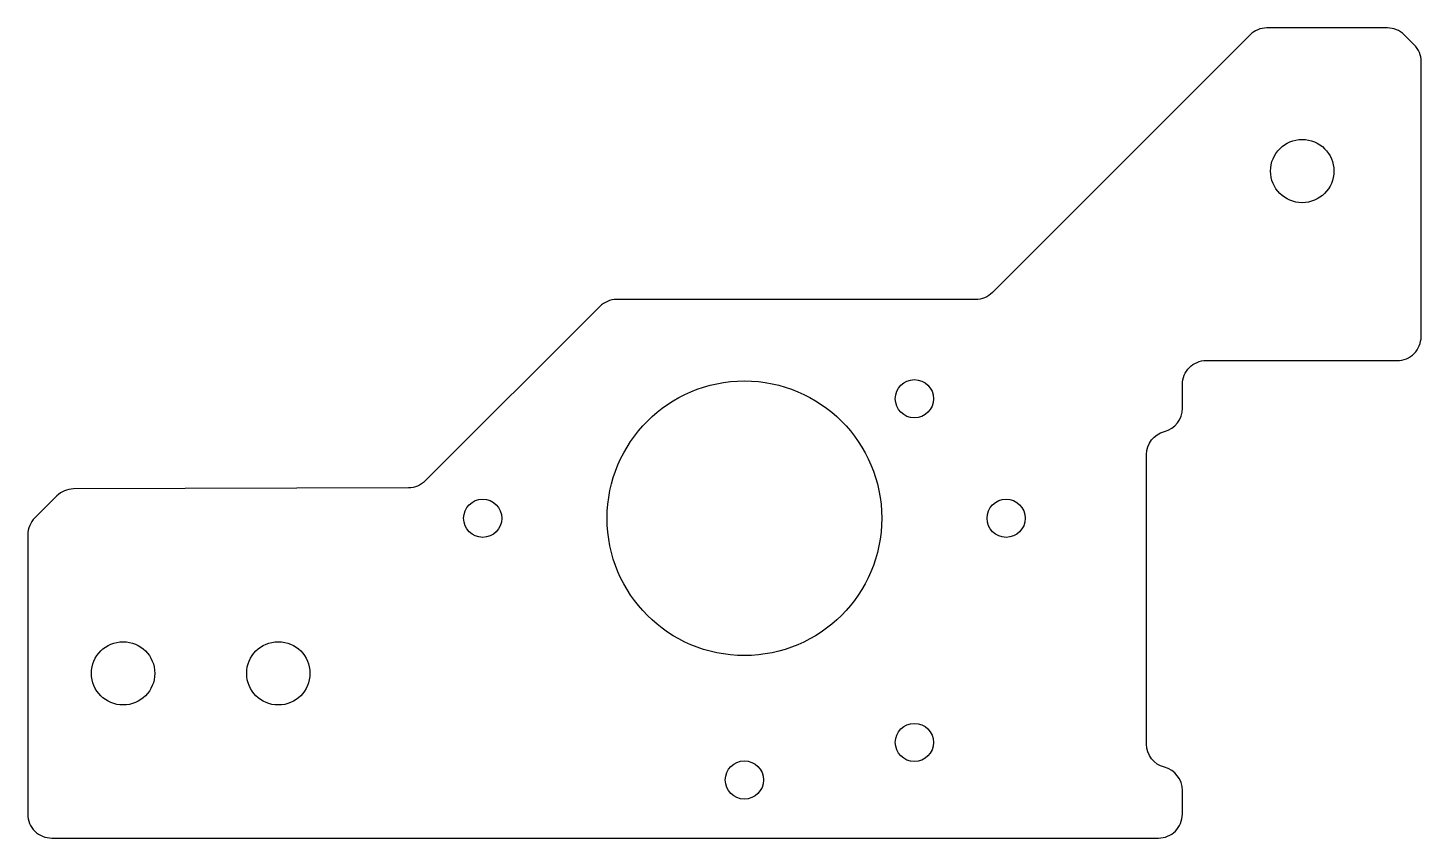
# Model space of a CAD drawing. Header units: millimetres. Extents: x -117 to 0, y -485 to -417.
import ezdxf

# ---------------------------------------------------------------- set-up
doc = ezdxf.new("R2010")
doc.units = ezdxf.units.MM
doc.layers.get('0').update_dxf_attribs({"linetype": 'CONTINUOUS'})

msp = doc.modelspace()

# ---------------------------------------------------------------- linework, layer by layer
msp.add_lwpolyline([(-23.37, -477.23), (-23.37, -452.98, -0.341999), (-21.87, -451.04, 0.341999), (-20.37, -449.1), (-20.37, -447.1, -0.414214), (-18.37, -445.1), (-2.37, -445.1, 0.414214), (-0.37, -443.1), (-0.37, -420.07, 0.198912), (-0.95, -418.65), (-1.78, -417.82, 0.198912), (-3.2, -417.24), (-13.29, -417.24, 0.198912), (-14.7, -417.82), (-36.28, -439.4, -0.198912), (-37.7, -439.99), (-67.76, -439.99, 0.198912), (-69.17, -440.58), (-83.78, -455.19, -0.198137), (-85.19, -455.77), (-113.24, -455.86, 0.198525), (-114.65, -456.44), (-116.48, -458.28, 0.198525), (-117.07, -459.69), (-117.07, -483.1, 0.414214), (-115.07, -485.1), (-22.37, -485.1, 0.414214), (-20.37, -483.1), (-20.37, -481.1, 0.341999), (-21.87, -479.17, -0.341999)], format="xyb", close=True)
msp.add_lwpolyline([(-23.37, -477.23), (-23.37, -452.98, -0.341999), (-21.87, -451.04, 0.341999), (-20.37, -449.1), (-20.37, -447.1, -0.414214), (-18.37, -445.1), (-2.37, -445.1, 0.414214), (-0.37, -443.1), (-0.37, -420.07, 0.198912), (-0.95, -418.65), (-1.78, -417.82, 0.198912), (-3.2, -417.24), (-13.29, -417.24, 0.198912), (-14.7, -417.82), (-36.28, -439.4, -0.198912), (-37.7, -439.99), (-67.76, -439.99, 0.198912), (-69.17, -440.58), (-83.78, -455.19, -0.198137), (-85.19, -455.77), (-113.24, -455.86, 0.198525), (-114.65, -456.44), (-116.48, -458.28, 0.198525), (-117.07, -459.69), (-117.07, -483.1, 0.414214), (-115.07, -485.1), (-22.37, -485.1, 0.414214), (-20.37, -483.1), (-20.37, -481.1, 0.341999), (-21.87, -479.17, -0.341999)], format="xyb", close=True)
for centre, radius in [((-10.33, -429.23, 0), 2.65), ((-10.33, -429.23), 2.65), ((-57.05, -458.31, 0), 11.5), ((-57.05, -458.31), 11.5), ((-42.81, -448.3, 0), 1.6), ((-42.81, -448.3), 1.6), ((-78.97, -458.31, 0), 1.6), ((-78.97, -458.31), 1.6), ((-35.13, -458.31, 0), 1.6), ((-35.13, -458.31), 1.6), ((-109.09, -471.3, 0), 2.65), ((-109.09, -471.3), 2.65), ((-96.09, -471.3, 0), 2.65), ((-96.09, -471.3), 2.65), ((-42.81, -477.09, 0), 1.6), ((-42.81, -477.09), 1.6), ((-57.05, -480.23, 0), 1.6), ((-57.05, -480.23), 1.6)]:
    msp.add_circle(centre, radius)

doc.saveas('drawing.dxf')
